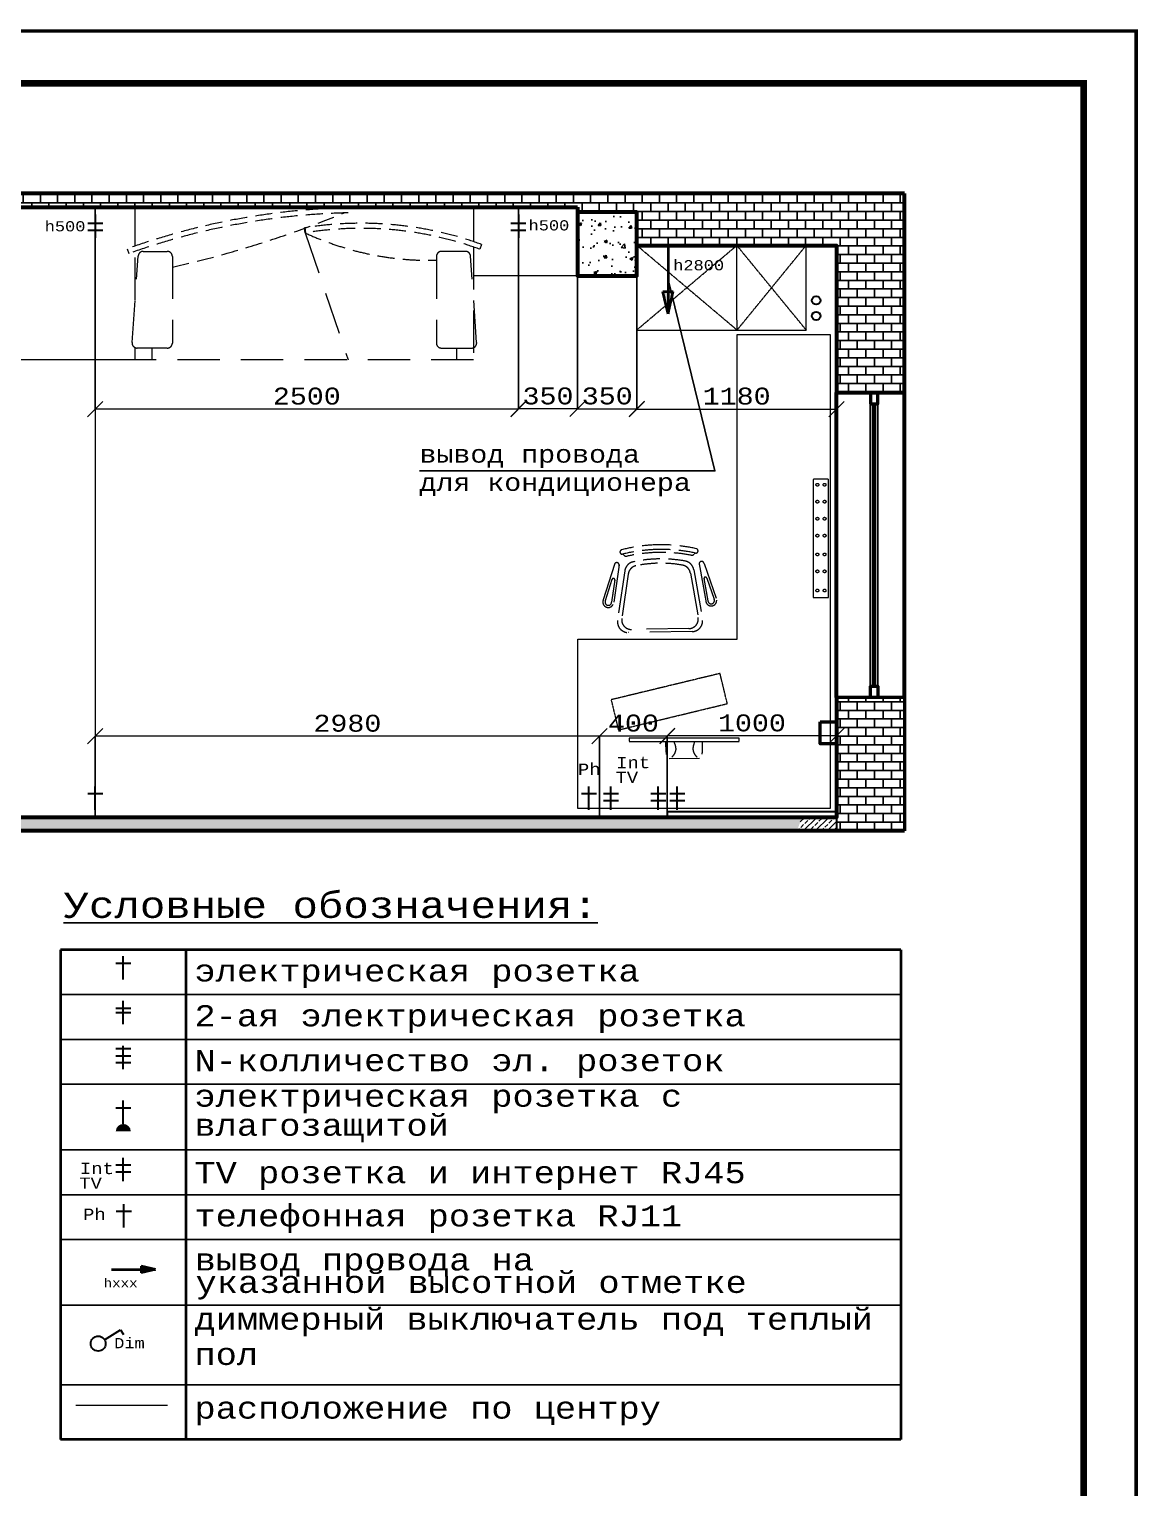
# Model space of a CAD drawing. Header units: millimetres. Extents: x 653176 to 972033, y 753746 to 925850.
# Drawn here: x 682914 to 689464, y 832706 to 841323 of the extents above; entities that cross this region are included whole.
import ezdxf

# ---------------------------------------------------------------- set-up
doc = ezdxf.new("R2010")
doc.units = ezdxf.units.MM
doc.header["$LTSCALE"] = 10
doc.linetypes.add('DASHDOTX2', pattern=[50.8, 25.4, -12.7, 0, -12.7])
doc.linetypes.add('DASHED', pattern=[0.75, 0.5, -0.25])
doc.layers.get('0').update_dxf_attribs({"color": 65, "lineweight": 25})
for name, color, linetype, lineweight in [('AL', 7, 'Continuous', 30), ('electro', 242, 'Continuous', 30), ('POTOLOK', 110, 'Continuous', 40), ('wall', 95, 'Continuous', 60), ('ОСИ', 75, 'DASHDOTX2', 0), ('размh150', 7, 'Continuous', 9), ('Стены', 7, 'Continuous', 25), ('Текст', 132, 'Continuous', 25), ('ТЕКСТ1', 90, 'Continuous', 25)]:
    doc.layers.add(name, color=color, linetype=linetype, lineweight=lineweight)
doc.layers.add('AL2', color=240, linetype='Continuous', lineweight=30, transparency=0.5)
doc.styles.add('acd-studio', font='cour.ttf')
doc.dimstyles.new('у', dxfattribs={"dimtxt": 100, "dimasz": 90, "dimexe": 1, "dimexo": 1, "dimgap": 20, "dimtad": 1, "dimtoh": 1, "dimdec": 0, "dimrnd": 5, "dimtxsty": 'acd-studio', "dimblk": 'OBLIQUE', "dimcen": 2.5, "dimclrt": 256, "dimadec": 0, "dimazin": 0, "dimtfac": 1, "dimtdec": 0, "dimtmove": 0, "dimatfit": 3, "dimfxl": 1, "dimlwd": -1, "dimarcsym": 0})
pattern_1 = [(45, (158368.234, -153707.73), (-35.355339, 35.355339), []), (45, (158403.534, -153707.73), (-35.355339, 35.355339), [24, -10])]
pattern_2 = [(0, (158368.234, -153707.73), (0, 50.8), []), (90, (158368.234, -153707.73), (-50.8, 50.8), [50.8, -50.8])]

# ---------------------------------------------------------------- blocks, each defined once
blk = doc.blocks.new('A$C7ACB7CC7')
at = {"layer": 'POTOLOK'}
h = blk.add_hatch(color=256, dxfattribs=at)
h.paths.add_polyline_path([(-40, 350), (0, 350), (0, 520)])
h.paths.add_polyline_path([(0, 520), (0, 350), (40, 350)])
for p, q in [((0, 520), (-40, 350)), ((0, 0), (0, 520)), ((0, 520), (40, 350)), ((-40, 350), (40, 350))]:
    blk.add_line(p, q, dxfattribs=at)
blk = doc.blocks.new('_Oblique')
at = {"color": 0, "linetype": 'ByBlock', "lineweight": -2}
blk.add_line((-0.5, -0.5), (0.5, 0.5), dxfattribs=at)
blk = doc.blocks.new('*D636')
at = {"layer": 'Defpoints', "color": 0, "lineweight": 90, "transparency": 16777216}
for p in [(685803.9, 840270.6), (686153.9, 840270.6), (685803.9, 839079.3)]:
    blk.add_point(p, dxfattribs=at)
at = {"layer": 'размh150', "color": 0, "lineweight": -2, "transparency": 16777216}
for p, q in [((685803.9, 840269.6), (685803.9, 839078.3)), ((686153.9, 840269.6), (686153.9, 839078.3))]:
    blk.add_line(p, q, dxfattribs=at)
at = {"layer": 'размh150', "color": 0, "transparency": 16777216}
blk.add_line((686153.9, 839079.3), (685803.9, 839079.3), dxfattribs=at)
at = {"layer": 'размh150', "color": 0, "transparency": 16777216, "xscale": 90, "yscale": 90, "zscale": 90, "rotation": 180}
blk.add_blockref('_Oblique', (685803.9, 839079.3), dxfattribs=at)
at = {"layer": 'размh150', "color": 0, "transparency": 16777216, "xscale": 90, "yscale": 90, "zscale": 90}
blk.add_blockref('_Oblique', (686153.9, 839079.3), dxfattribs=at)
at = {"layer": 'размh150', "transparency": 16777216, "insert": (685978.9, 839155.5), "char_height": 100, "attachment_point": 5, "style": 'acd-studio'}
blk.add_mtext('350', dxfattribs=at)
blk = doc.blocks.new('*D637')
at = {"layer": 'Defpoints', "color": 0, "lineweight": 90, "transparency": 16777216}
for p in [(683303.9, 840270.6), (685803.9, 840269.6), (683303.9, 839078.3)]:
    blk.add_point(p, dxfattribs=at)
at = {"layer": 'размh150', "color": 0, "lineweight": -2, "transparency": 16777216}
for p, q in [((683303.9, 840269.6), (683303.9, 839077.3)), ((685803.9, 840268.6), (685803.9, 839077.3))]:
    blk.add_line(p, q, dxfattribs=at)
at = {"layer": 'размh150', "color": 0, "transparency": 16777216}
blk.add_line((685803.9, 839078.3), (683303.9, 839078.3), dxfattribs=at)
at = {"layer": 'размh150', "color": 0, "transparency": 16777216, "xscale": 90, "yscale": 90, "zscale": 90, "rotation": 180}
blk.add_blockref('_Oblique', (683303.9, 839078.3), dxfattribs=at)
at = {"layer": 'размh150', "color": 0, "transparency": 16777216, "xscale": 90, "yscale": 90, "zscale": 90}
blk.add_blockref('_Oblique', (685803.9, 839078.3), dxfattribs=at)
at = {"layer": 'размh150', "transparency": 16777216, "insert": (684553.9, 839154.5), "char_height": 100, "attachment_point": 5, "style": 'acd-studio'}
blk.add_mtext('2500', dxfattribs=at)
blk = doc.blocks.new('*D638')
at = {"layer": 'Defpoints', "color": 0, "lineweight": 90, "transparency": 16777216}
for p in [(686683.9, 837147.8), (686683.9, 836666.6), (687683.9, 836666.6)]:
    blk.add_point(p, dxfattribs=at)
at = {"layer": 'размh150', "color": 0, "lineweight": -2, "transparency": 16777216}
for p, q in [((686683.9, 836667.6), (686683.9, 837148.8)), ((687683.9, 836667.6), (687683.9, 837148.8))]:
    blk.add_line(p, q, dxfattribs=at)
at = {"layer": 'размh150', "color": 0, "transparency": 16777216}
blk.add_line((687683.9, 837147.8), (686683.9, 837147.8), dxfattribs=at)
at = {"layer": 'размh150', "color": 0, "transparency": 16777216, "xscale": 90, "yscale": 90, "zscale": 90, "rotation": 180}
blk.add_blockref('_Oblique', (686683.9, 837147.8), dxfattribs=at)
at = {"layer": 'размh150', "color": 0, "transparency": 16777216, "xscale": 90, "yscale": 90, "zscale": 90}
blk.add_blockref('_Oblique', (687683.9, 837147.8), dxfattribs=at)
at = {"layer": 'размh150', "transparency": 16777216, "insert": (687183.9, 837224), "char_height": 100, "attachment_point": 5, "style": 'acd-studio'}
blk.add_mtext('1000', dxfattribs=at)
blk = doc.blocks.new('*D639')
at = {"layer": 'Defpoints', "color": 0, "lineweight": 90, "transparency": 16777216}
for p in [(686283.9, 837146.8), (686283.9, 836666.6), (686683.9, 836666.6)]:
    blk.add_point(p, dxfattribs=at)
at = {"layer": 'размh150', "color": 0, "lineweight": -2, "transparency": 16777216}
for p, q in [((686283.9, 836667.6), (686283.9, 837147.8)), ((686683.9, 836667.6), (686683.9, 837147.8))]:
    blk.add_line(p, q, dxfattribs=at)
at = {"layer": 'размh150', "color": 0, "transparency": 16777216}
blk.add_line((686683.9, 837146.8), (686283.9, 837146.8), dxfattribs=at)
at = {"layer": 'размh150', "color": 0, "transparency": 16777216, "xscale": 90, "yscale": 90, "zscale": 90, "rotation": 180}
blk.add_blockref('_Oblique', (686283.9, 837146.8), dxfattribs=at)
at = {"layer": 'размh150', "color": 0, "transparency": 16777216, "xscale": 90, "yscale": 90, "zscale": 90}
blk.add_blockref('_Oblique', (686683.9, 837146.8), dxfattribs=at)
at = {"layer": 'размh150', "transparency": 16777216, "insert": (686483.9, 837223), "char_height": 100, "attachment_point": 5, "style": 'acd-studio'}
blk.add_mtext('400', dxfattribs=at)
blk = doc.blocks.new('*D630')
at = {"layer": 'Defpoints', "color": 0, "lineweight": 90, "transparency": 16777216}
for p in [(683303.9, 837145.8), (683303.9, 836668.5), (686283.9, 836666.6)]:
    blk.add_point(p, dxfattribs=at)
at = {"layer": 'размh150', "color": 0, "lineweight": -2, "transparency": 16777216}
for p, q in [((683303.9, 836669.5), (683303.9, 837146.8)), ((686283.9, 836667.6), (686283.9, 837146.8))]:
    blk.add_line(p, q, dxfattribs=at)
at = {"layer": 'размh150', "color": 0, "transparency": 16777216}
blk.add_line((686283.9, 837145.8), (683303.9, 837145.8), dxfattribs=at)
at = {"layer": 'размh150', "color": 0, "transparency": 16777216, "xscale": 90, "yscale": 90, "zscale": 90, "rotation": 180}
blk.add_blockref('_Oblique', (683303.9, 837145.8), dxfattribs=at)
at = {"layer": 'размh150', "color": 0, "transparency": 16777216, "xscale": 90, "yscale": 90, "zscale": 90}
blk.add_blockref('_Oblique', (686283.9, 837145.8), dxfattribs=at)
at = {"layer": 'размh150', "transparency": 16777216, "insert": (684793.9, 837222), "char_height": 100, "attachment_point": 5, "style": 'acd-studio'}
blk.add_mtext('2980', dxfattribs=at)
blk = doc.blocks.new('*D645')
at = {"layer": 'Defpoints', "color": 0, "lineweight": 90, "transparency": 16777216}
for p in [(686153.9, 839865.6), (686503.9, 839865.6), (686503.9, 839079.3)]:
    blk.add_point(p, dxfattribs=at)
at = {"layer": 'размh150', "color": 0, "lineweight": -2, "transparency": 16777216}
for p, q in [((686153.9, 839864.6), (686153.9, 839078.3)), ((686503.9, 839864.6), (686503.9, 839078.3))]:
    blk.add_line(p, q, dxfattribs=at)
at = {"layer": 'размh150', "color": 0, "transparency": 16777216}
blk.add_line((686153.9, 839079.3), (686503.9, 839079.3), dxfattribs=at)
at = {"layer": 'размh150', "color": 0, "transparency": 16777216, "xscale": 90, "yscale": 90, "zscale": 90, "rotation": 180}
blk.add_blockref('_Oblique', (686153.9, 839079.3), dxfattribs=at)
at = {"layer": 'размh150', "color": 0, "transparency": 16777216, "xscale": 90, "yscale": 90, "zscale": 90}
blk.add_blockref('_Oblique', (686503.9, 839079.3), dxfattribs=at)
at = {"layer": 'размh150', "transparency": 16777216, "insert": (686328.9, 839155.5), "char_height": 100, "attachment_point": 5, "style": 'acd-studio'}
blk.add_mtext('350', dxfattribs=at)
blk = doc.blocks.new('*D646')
at = {"layer": 'Defpoints', "color": 0, "lineweight": 90, "transparency": 16777216}
for p in [(686503.9, 839865.6), (687683.9, 839865.6), (687683.9, 839078.3)]:
    blk.add_point(p, dxfattribs=at)
at = {"layer": 'размh150', "color": 0, "lineweight": -2, "transparency": 16777216}
for p, q in [((686503.9, 839864.6), (686503.9, 839077.3)), ((687683.9, 839864.6), (687683.9, 839077.3))]:
    blk.add_line(p, q, dxfattribs=at)
at = {"layer": 'размh150', "color": 0, "transparency": 16777216}
blk.add_line((686503.9, 839078.3), (687683.9, 839078.3), dxfattribs=at)
at = {"layer": 'размh150', "color": 0, "transparency": 16777216, "xscale": 90, "yscale": 90, "zscale": 90, "rotation": 180}
blk.add_blockref('_Oblique', (686503.9, 839078.3), dxfattribs=at)
at = {"layer": 'размh150', "color": 0, "transparency": 16777216, "xscale": 90, "yscale": 90, "zscale": 90}
blk.add_blockref('_Oblique', (687683.9, 839078.3), dxfattribs=at)
at = {"layer": 'размh150', "transparency": 16777216, "insert": (687093.9, 839154.5), "char_height": 100, "attachment_point": 5, "style": 'acd-studio'}
blk.add_mtext('1180', dxfattribs=at)

msp = doc.modelspace()

# ---------------------------------------------------------------- hatches: boundary and pattern name
at = {"layer": 'electro'}
msp.add_hatch(color=7, dxfattribs=at).paths.add_polyline_path([(683425.3, 834812.7), (683514.2, 834812.7, 0.959653)])
at = {"layer": 'Стены'}
h = msp.add_hatch(dxfattribs=at)
h.set_pattern_fill('AR-B816', scale=0.25)
h.set_pattern_definition(pattern_2)
h.paths.add_polyline_path([(688084.9, 840351.6), (681771.9, 840351.6), (681771.9, 840231.6), (682120.9, 840230.6), (682120.9, 840271.6), (686153.9, 840270.6), (686153.9, 840241.6), (686503.9, 840241.6), (686504.2, 840045.6), (687683.9, 840045.6), (687683.9, 839175.6), (688084.9, 839175.6)])
h = msp.add_hatch(dxfattribs=at)
h.set_pattern_fill('AR-CONC')
h.set_pattern_definition([(50, (158368.23, -153707.73), (182.184669, -15.939086), [19.05, -209.55]), (355, (158368.23, -153707.73), (-35.24342, 191.056845), [15.24, -167.640584]), (100.451445, (158383.42, -153709.06), (146.941247, 175.117752), [16.19001, -178.090245]), (46.1842, (158368.23, -153656.93), (271.07904, -42.04233), [28.575, -314.325]), (96.635558, (158390.82, -153660.43), (237.404134, 247.426125), [24.28502, -267.13561]), (351.18415, (158368.23, -153656.93), (237.404134, 247.426125), [22.85997, -251.45973]), (21, (158393.63, -153669.63), (151.614391, -102.265198), [19.05, -209.55]), (326, (158393.63, -153669.63), (61.802028, 184.187966), [15.24, -167.64]), (71.451445, (158406.27, -153678.15), (213.41642, 81.92277), [16.19001, -178.089938]), (37.5, (158368.234, -153707.73), (3.0886033, 84.555039), [0, -165.608, 0, -170.18, 0, -168.275]), (7.5, (158368.23, -153707.73), (66.8196625, 100.180575), [0, -97.028, 0, -161.798, 0, -64.135]), (327.5, (158311.59, -153707.73), (135.590595, -5.728744), [0, -63.5, 0, -198.12, 0, -262.89]), (317.5, (158286.19, -153707.73), (148.129181, 25.426491), [0, -82.55, 0, -131.572, 0, -186.69])])
h.paths.add_polyline_path([(686504.2, 840241.6), (686153.9, 840241.6), (686153.9, 839865.6), (686503.9, 839865.6), (686503.9, 840045.6), (686504, 840045.6)])
h = msp.add_hatch(dxfattribs=at)
h.set_pattern_fill('AR-B816', scale=0.25)
h.set_pattern_definition(pattern_2)
h.paths.add_polyline_path([(688084.4, 837376.6), (687928.4, 837376.6), (687928.4, 837375.6), (687883.9, 837375.6), (687683.9, 837376.6), (687683.9, 837375.6), (687683.9, 836666.6), (687683.9, 836586.6), (688084.4, 836586.6)])
h = msp.add_hatch(dxfattribs=at)
h.set_pattern_fill('JIS_STN_2.5', scale=20)
h.set_pattern_definition(pattern_1)
h.paths.add_polyline_path([(687479.9, 836666.6), (682120.1, 836666.6), (682120.1, 836586.6), (687449.7, 836586.6)])
h = msp.add_hatch(dxfattribs=at)
h.set_pattern_fill('JIS_STN_2.5', scale=20)
h.set_pattern_definition(pattern_1)
h.paths.add_polyline_path([(687683.9, 836666.6), (687479.9, 836666.6), (687449.7, 836586.6), (687683.9, 836586.6)])

# ---------------------------------------------------------------- linework, layer by layer
at = {"layer": 'AL', "color": 7, "linetype": 'Continuous', "ltscale": 0.7}
for p, q in [((684539.7, 840148.8), (684544.6, 840119.2)), ((686159, 840053), (686148.8, 840024.8))]:
    msp.add_line(p, q, dxfattribs=at)
at = {"layer": 'AL', "color": 7, "linetype": 'Continuous'}
for p, q in [((687883.9, 837442.3), (687883.9, 839109)), ((687883.9, 837442.3), (687883.9, 839109)), ((687899.8, 837442.3), (687899.8, 839109)), ((687899.8, 837442.3), (687899.8, 839109)), ((687912.5, 837442.3), (687912.5, 839109)), ((687912.5, 837442.3), (687912.5, 839109)), ((687928.4, 837442.3), (687928.4, 839109)), ((687928.4, 837442.3), (687928.4, 839109))]:
    msp.add_line(p, q, dxfattribs=at)
at = {"layer": 'AL', "color": 7}
msp.add_line((687683.9, 836666.6), (687683.9, 836586.6), dxfattribs=at)
at = {"layer": 'AL', "color": 7, "lineweight": 50, "const_width": 20}
msp.add_lwpolyline([(668453.9, 841312.7), (689453.9, 841312.7), (689453.9, 826462.7), (668453.9, 826462.7), (668453.9, 841312.7)], dxfattribs=at)
for points in [[(669503.9, 841012.7), (689153.9, 841012.7), (689153.9, 826762.7), (669503.9, 826762.7)], [(669513.9, 841002.7), (689143.9, 841002.7), (689143.9, 826772.7), (669513.9, 826772.7)], [(669523.9, 840992.7), (689133.9, 840992.7), (689133.9, 826782.7), (669523.9, 826782.7)]]:
    msp.add_lwpolyline(points, close=True, dxfattribs=at)
at = {"layer": 'AL', "color": 7, "linetype": 'Continuous', "lineweight": 50}
for points in [[(687883.9, 839109), (687928.4, 839109), (687928.4, 839175.6), (687883.9, 839175.6)], [(687883.9, 837442.3), (687928.4, 837442.3), (687928.4, 837375.6), (687883.9, 837375.6)]]:
    msp.add_lwpolyline(points, close=True, dxfattribs=at)
at = {"layer": 'AL', "color": 7, "linetype": 'Continuous', "lineweight": 50, "flags": 128}
msp.add_lwpolyline([(687883.9, 837375.6), (687883.9, 837442.3), (687928.4, 837442.3), (687928.4, 837375.6)], close=True, dxfattribs=at)
at = {"layer": 'AL', "color": 7, "lineweight": 50}
msp.add_lwpolyline([(687683.9, 837376.6), (688084.4, 837376.6), (688084.4, 836586.6)], dxfattribs=at)
msp.add_lwpolyline([(687586.2, 837231.6), (687683.4, 837231.6), (687683.4, 837101.6), (687586.2, 837101.6)], close=True, dxfattribs=at)
at = {"layer": 'AL', "color": 7}
for centre in [(687563.6, 839720.5), (687563.6, 839628.4)]:
    msp.add_circle(centre, 25, dxfattribs=at)
at = {"layer": 'AL2', "color": 7}
for points in [[(687683.9, 836699.9), (686683.9, 836699.9)], [(686683.9, 836699.9), (686683.9, 836666.6)], [(687683.9, 836666.6), (686283.9, 836666.6)]]:
    msp.add_lwpolyline(points, dxfattribs=at)
at = {"layer": 'electro', "color": 7}
for p, q in [((683359.6, 833579.8), (683454.1, 833639.6)), ((683359.6, 833579.8), (683454.1, 833639.6)), ((683454.1, 833639.6), (683471.3, 833612.4)), ((683454.1, 833639.6), (683471.3, 833612.4))]:
    msp.add_line(p, q, dxfattribs=at)
for points in [[(683303.9, 840228), (683303.9, 840089.4)], [(685803.9, 840228), (685803.9, 840089.4)], [(683348.3, 840175.1), (683259.4, 840175.1)], [(685848.3, 840175.1), (685759.4, 840175.1)], [(683348.3, 840133.8), (683259.4, 840133.8)], [(685848.3, 840133.8), (685759.4, 840133.8)], [(683348.3, 836805.3), (683259.4, 836805.3)], [(683303.9, 836711.1), (683303.9, 836849.7)], [(686264.9, 836805.3), (686176, 836805.3)], [(686220.4, 836711.1), (686220.4, 836849.7)], [(686395.6, 836805.3), (686306.7, 836805.3)], [(686351.2, 836711.1), (686351.2, 836849.7)], [(686675.2, 836805.3), (686586.4, 836805.3)], [(686630.8, 836711.1), (686630.8, 836849.7)], [(686786.7, 836805.3), (686697.9, 836805.3)], [(686742.3, 836711.1), (686742.3, 836849.7)], [(686395.6, 836764), (686306.7, 836764)], [(686675.2, 836764), (686586.4, 836764)], [(686786.7, 836764), (686697.9, 836764)], [(683469.7, 835709), (683469.7, 835847.6)], [(683514.1, 835803.2), (683425.3, 835803.2)], [(683469.7, 835444.1), (683469.7, 835582.7)], [(683514.1, 835538.3), (683425.3, 835538.3)], [(683425.3, 835513.4), (683514.1, 835513.4)], [(683469.7, 835179.2), (683469.7, 835317.8)], [(683514.1, 835298.3), (683425.3, 835298.3)], [(683514.1, 835256.4), (683425.3, 835256.4)], [(683425.3, 835218.9), (683514.1, 835218.9)], [(683469.7, 834855.3), (683469.7, 834993.9)], [(683514.1, 834949.5), (683425.3, 834949.5)], [(683469.7, 834517.1), (683469.7, 834655.7)], [(683514.1, 834611.3), (683425.3, 834611.3)], [(683514.1, 834570), (683425.3, 834570)], [(683472.9, 834243.7), (683472.9, 834382.2)], [(683517.3, 834337.8), (683428.5, 834337.8)]]:
    msp.add_lwpolyline(points, dxfattribs=at)
msp.add_circle((683321.4, 833557.8), 44.1, dxfattribs=at)
msp.add_circle((683321.4, 833557.8), 44.1, dxfattribs=at)
at = {"layer": 'wall', "color": 7}
for p, q in [((688084.9, 840351.6), (673795, 840351.6)), ((687683.9, 837375.6), (687683.9, 839175.6)), ((688084.4, 837375.6), (688084.4, 839175.6)), ((688084.4, 836586.6), (682120.1, 836586.6))]:
    msp.add_line(p, q, dxfattribs=at)
for points in [[(686153.9, 840270.6), (686153.9, 839865.6), (686503.9, 839865.6), (686503.9, 840045.6), (687683.9, 840045.6), (687683.9, 839175.6), (688084.9, 839175.6), (688084.9, 840351.6)], [(682120.9, 840231.6), (682120.9, 840270.6), (686153.9, 840270.6)], [(687683.9, 837376.6), (687683.9, 836666.6), (681771.1, 836666.6)]]:
    msp.add_lwpolyline(points, dxfattribs=at)
msp.add_lwpolyline([(686153.9, 839865.6), (686503.9, 839865.6), (686503.9, 840241.6), (686153.9, 840241.6)], close=True, dxfattribs=at)
at = {"layer": 'ОСИ', "color": 7, "linetype": 'DASHED', "ltscale": 50}
for p, q in [((683539.7, 840041.8), (683539.7, 840268.8)), ((685539.7, 840268.8), (685539.7, 840067.4)), ((684544.6, 840119.2), (684798.7, 839368.8)), ((685586.5, 840051.1), (685576.3, 840022.9)), ((683493.2, 840025.4), (683503.4, 839997.2)), ((683522, 839470.9), (683557.8, 839982.1)), ((683539.7, 839724.4), (683539.7, 840010.1)), ((683587.7, 840010.1), (683729.7, 840010.1)), ((683759.7, 839980.1), (683759.7, 839468.8)), ((685319.7, 839980.1), (685319.7, 839468.8)), ((685491.8, 840010.1), (685349.7, 840010.1)), ((685557.5, 839470.9), (685521.7, 839982.1)), ((685539.7, 840035.7), (685539.7, 839368.8)), ((683539.7, 839368.8), (683539.7, 839438.8)), ((685539.7, 839368.8), (683539.7, 839368.8)), ((683729.7, 839438.8), (683551.9, 839438.8)), ((683639.7, 839368.8), (683639.7, 839438.8)), ((685349.7, 839438.8), (685527.6, 839438.8)), ((685439.7, 839368.8), (685439.7, 839438.8)), ((686371.2, 838159.4), (686305.5, 837951.8)), ((686371.2, 838159.4), (686305.5, 837951.8)), ((686399.5, 838158.2), (686367.3, 837937)), ((686399.5, 838158.2), (686367.3, 837937)), ((686424, 838222.4), (686427.8, 838216.1)), ((686424, 838222.4), (686427.8, 838216.1)), ((686846.1, 838228.6), (686842.5, 838222.2)), ((686846.1, 838228.6), (686842.5, 838222.2)), ((686872.4, 838165.1), (686911.1, 837945)), ((686872.4, 838165.1), (686911.1, 837945)), ((686900.7, 838167.2), (686972.5, 837961.7)), ((686900.7, 838167.2), (686972.5, 837961.7)), ((686357.1, 838070.9), (686317.7, 837946.4)), ((686357.1, 838070.9), (686317.7, 837946.4)), ((686374.1, 838070.2), (686354.7, 837937.5)), ((686374.1, 838070.2), (686354.7, 837937.5)), ((686432.5, 838122.2), (686389.9, 837829.4)), ((686432.5, 838122.2), (686389.9, 837829.4)), ((686453.2, 838103.9), (686414.8, 837840.4)), ((686453.2, 838103.9), (686414.8, 837840.4)), ((686820.4, 838109.3), (686866.5, 837847)), ((686820.4, 838109.3), (686866.5, 837847)), ((686840.5, 838128.2), (686891.7, 837836.8)), ((686840.5, 838128.2), (686891.7, 837836.8)), ((686900.5, 838078), (686923.7, 837945.9)), ((686900.5, 838078), (686923.7, 837945.9)), ((686917.4, 838079.2), (686960.5, 837955.9)), ((686917.4, 838079.2), (686960.5, 837955.9)), ((686365.2, 837981.4), (686365.3, 837981.4)), ((686365.2, 837981.4), (686365.3, 837981.4)), ((686378.2, 838011.8), (686378.2, 838011.7)), ((686378.2, 838011.8), (686378.2, 838011.7)), ((686898, 838019.4), (686898.1, 838019.4)), ((686898, 838019.4), (686898.1, 838019.4)), ((686911.9, 837989.5), (686911.9, 837989.4)), ((686911.9, 837989.5), (686911.9, 837989.4)), ((686830.4, 837764.1), (686453.3, 837758.6)), ((686830.4, 837764.1), (686453.3, 837758.6)), ((686811.3, 837781.7), (686471.9, 837776.7)), ((686811.3, 837781.7), (686471.9, 837776.7)), ((686874.6, 837013.8), (686695, 837012.8))]:
    msp.add_line(p, q, dxfattribs=at)
at = {"layer": 'ОСИ', "color": 7, "linetype": 'DASHDOTX2', "ltscale": 50}
msp.add_line((683189.7, 833194.7), (683731.6, 833194.7), dxfattribs=at)
at = {"layer": 'ОСИ', "color": 7, "linetype": 'DASHED', "ltscale": 0.1}
for points in [[(686503.9, 840045.6), (686503.9, 839545.6), (687503.9, 839545.6), (687503.9, 840045.6)], [(687546.3, 837964.8), (687635.9, 837964.8), (687635.9, 838664.8), (687546.3, 838664.8)], [(687038.5, 837338.5), (686995.5, 837516.6), (686351.9, 837361.2), (686394.9, 837183)]]:
    msp.add_lwpolyline(points, close=True, dxfattribs=at)
for points in [[(687095.9, 840045.6), (686503.9, 839545.6)], [(686503.9, 840045.6), (687095.9, 839545.6)], [(687095.9, 839545.6), (687093.9, 840045.6)], [(687093.9, 840045.6), (687503.9, 839545.6)], [(687503.9, 840045.6), (687095.9, 839545.6)], [(686153.9, 839865.6), (685539.7, 839865.6)], [(687645.9, 836718.4), (686155.9, 836718.4), (686155.9, 837718.4), (687095.9, 837718.4), (687095.9, 839518.4), (687645.9, 839518.4), (687645.9, 836718.4)], [(683539.7, 839368.8), (682491.3, 839368.8)], [(687109.2, 837114.5), (687109.2, 837134.5), (686459.2, 837134.5), (686459.2, 837114.5), (687109.2, 837114.5)]]:
    msp.add_lwpolyline(points, dxfattribs=at)
at = {"layer": 'ОСИ', "color": 7, "linetype": 'DASHED', "ltscale": 20}
for centre in [(687570.4, 838631.5), (687613.2, 838631.5), (687570.4, 838531.5), (687613.2, 838531.5), (687570.4, 838430.8), (687613.2, 838430.8), (687570.4, 838330.8), (687613.2, 838330.8), (687570.4, 838219.9), (687613.2, 838219.9), (687570.4, 838119.9), (687613.2, 838119.9), (687570.4, 838006.4), (687613.2, 838006.4)]:
    msp.add_circle(centre, 8.33, dxfattribs=at)
for centre, radius, start, end in [((684890.2, 836137.8), 4131, 91.27808, 109.76593), ((684890.2, 836137.8), 4101, 91.27808, 109.76593), ((682320.5, 846250.2), 6494.9, 282.80259, 292.20937), ((684875.9, 838093.6), 2082.5, 70.04755, 99.28897), ((684875.9, 838093.6), 2052.5, 70.04755, 99.28897), ((685279.1, 841703.4), 1746.2, 245.1262, 271.33485), ((683587.7, 839980.1), 30, 90, 175.99486), ((683729.7, 839980.1), 30, 0, 90), ((685349.7, 839980.1), 30, 90, 180), ((685491.8, 839980.1), 30, 4.00514, 90), ((683551.9, 839468.8), 30, 175.99486, 270), ((683729.7, 839468.8), 30, 270, 0), ((685349.7, 839468.8), 30, 180, 270), ((685527.6, 839468.8), 30, 270, 4.00514), ((686417.4, 838234.2), 13.2, 104.94185, 278.77209), ((686647.9, 837352.4), 924.7, 90.84526, 104.66804), ((686647.9, 837352.4), 924.7, 90.84526, 104.66804), ((686648.6, 837306.3), 943.2, 90.84526, 104.06517), ((686648.6, 837306.3), 943.2, 90.84526, 104.06517), ((686647.9, 837352.4), 924.7, 77.02247, 90.84526), ((686647.9, 837352.4), 924.7, 77.02247, 90.84526), ((686648.6, 837306.3), 943.2, 77.62534, 90.84526), ((686648.6, 837306.3), 943.2, 77.62534, 90.84526), ((686852.4, 838240.7), 13.2, 262.49693, 76.32717), ((686852.4, 838240.7), 13.2, 262.49693, 76.32717), ((686385.3, 838157.2), 14.3, 339.58096, 171.12745), ((686385.3, 838157.2), 14.3, 339.58096, 171.12745), ((686442.2, 838227.5), 18.4, 218.20989, 282.80507), ((686442.2, 838227.5), 18.4, 218.20989, 282.80507), ((686495, 838114.4), 63, 102.01317, 172.87565), ((686495, 838114.4), 63, 102.01317, 172.87565), ((686648.8, 837288.4), 943.2, 90.84526, 102.40348), ((686648.8, 837288.4), 943.2, 90.84526, 102.40348), ((686647.2, 837399.1), 794.3, 79.67734, 102.01317), ((686647.2, 837399.1), 794.3, 79.67734, 102.01317), ((686646.4, 837453.2), 714.8, 79.67734, 102.01317), ((686646.4, 837453.2), 714.8, 79.67734, 102.01317), ((686648.8, 837288.4), 943.2, 79.28703, 90.84526), ((686648.8, 837288.4), 943.2, 79.28703, 90.84526), ((686764.3, 838100.6), 56.7, 8.81487, 79.67734), ((686764.3, 838100.6), 56.7, 8.81487, 79.67734), ((686778.2, 838118.6), 63, 8.81487, 79.67734), ((686778.2, 838118.6), 63, 8.81487, 79.67734), ((686827.7, 838233.2), 18.4, 258.88544, 323.48062), ((686827.7, 838233.2), 18.4, 258.88544, 323.48062), ((686886.7, 838164.6), 14.3, 10.56307, 202.10955), ((686886.7, 838164.6), 14.3, 10.56307, 202.10955), ((686365.5, 838069.6), 8.56, 339.58096, 171.12745), ((686365.5, 838069.6), 8.56, 339.58096, 171.12745), ((686509.4, 838096.9), 56.7, 102.01317, 172.87565), ((686509.4, 838096.9), 56.7, 102.01317, 172.87565), ((686909, 838077.6), 8.56, 10.56307, 202.10955), ((686909, 838077.6), 8.56, 10.56307, 202.10955), ((686335.1, 837938.9), 32.3, 156.33109, 356.70818), ((686335.1, 837938.9), 32.3, 156.33109, 356.70818), ((686335.4, 837938.6), 19.4, 156.33109, 356.70818), ((686335.4, 837938.6), 19.4, 156.33109, 356.70818), ((686943.3, 837947.8), 32.3, 184.98233, 25.35942), ((686943.3, 837947.8), 32.3, 184.98233, 25.35942), ((686943, 837947.6), 19.4, 184.98233, 25.35942), ((686943, 837947.6), 19.4, 184.98233, 25.35942), ((686452.4, 837821.6), 63, 172.87565, 270.84526), ((686452.4, 837821.6), 63, 172.87565, 270.84526), ((686471.1, 837833.4), 56.7, 172.87565, 270.84526), ((686471.1, 837833.4), 56.7, 172.87565, 270.84526), ((686810.5, 837838.4), 56.7, 270.84526, 8.81487), ((686810.5, 837838.4), 56.7, 270.84526, 8.81487), ((686829.5, 837827.1), 63, 270.84526, 8.81487), ((686829.5, 837827.1), 63, 270.84526, 8.81487)]:
    msp.add_arc(centre, radius, start, end, dxfattribs=at)
for points in [[(686722.3, 837113.8), (686729.7, 837095.5), (686744.1, 837059.7), (686678.1, 836978.4), (686676.2, 837058.5), (686675.6, 837113.3)], [(686846.1, 837114.5), (686838.9, 837096.1), (686824.9, 837060.2), (686891.8, 836979.6), (686892.8, 837059.7), (686892.8, 837114.5)]]:
    msp.add_open_spline(points, degree=3, knots=[0, 0, 0, 0, 57.554487, 112.073573, 216.594636, 216.594636, 216.594636, 216.594636], dxfattribs=at)
at = {"layer": 'размh150'}
msp.add_lwpolyline([(683303.9, 840272.5), (683303.9, 836666.6)], dxfattribs=at)
at = {"layer": 'Текст', "color": 7, "lineweight": 40, "ltscale": 150}
for p, q in [((683099.3, 835884.4), (683099.3, 832991.3)), ((688064.3, 835884.4), (683099.3, 835884.4)), ((683840.2, 835884.4), (683840.2, 832991.3)), ((688064.3, 835884.4), (688064.3, 832991.3)), ((688064.3, 832991.3), (683099.3, 832991.3))]:
    msp.add_line(p, q, dxfattribs=at)
at = {"layer": 'Текст', "color": 7, "ltscale": 150}
for p, q in [((688064.3, 835884.4), (683099.3, 835884.4)), ((688064.3, 835619.5), (683099.3, 835619.5)), ((688064.3, 835354.6), (683099.3, 835354.6)), ((688064.3, 835089.7), (683099.3, 835089.7)), ((688064.3, 834702.1), (683099.3, 834702.1)), ((688064.3, 834437.2), (683099.3, 834437.2)), ((688064.3, 834172.3), (683099.3, 834172.3)), ((688064.3, 833784.8), (683099.3, 833784.8)), ((688064.3, 833313.9), (683099.3, 833313.9))]:
    msp.add_line(p, q, dxfattribs=at)
at = {"layer": 'ТЕКСТ1', "color": 7, "ltscale": 180}
msp.add_lwpolyline([(685219.6, 838713), (686965.1, 838713), (686688.1, 839843.5)], dxfattribs=at)

# ---------------------------------------------------------------- block references
at = {"layer": 'POTOLOK', "xscale": -0.7775999999999998, "yscale": 0.7775999999999998, "zscale": 0.7775999999999998, "rotation": 180}
msp.add_blockref('A$C7ACB7CC7', (686688.1, 840045.6), dxfattribs=at)
at = {"layer": 'POTOLOK', "color": 7, "xscale": 0.5, "yscale": 0.5, "zscale": 0.5, "rotation": 270}
msp.add_blockref('A$C7ACB7CC7', (683399.7, 833996.3), dxfattribs=at)

# ---------------------------------------------------------------- texts
at = {"layer": 'Текст', "color": 7, "ltscale": 150, "char_height": 66.67, "attachment_point": 4, "style": 'acd-studio'}
for s, insert in [('Ph', (686155.9, 836951)), ('Int', (686381.9, 836989.8)), ('TV', (686377.9, 836903.5)), ('Int', (683213.6, 834592.1)), ('TV', (683209.6, 834505.8)), ('Ph', (683232.2, 834321.9))]:
    msp.add_mtext(s, dxfattribs=dict(at, insert=insert))
at = {"layer": 'ТЕКСТ1', "color": 7, "ltscale": 200, "attachment_point": 5, "style": 'acd-studio'}
for s, insert, char_height in [('h500', (683125.7, 840157.9), 60), ('h500', (685984.6, 840163.5), 60), ('{\\fCourier New|b0|i0|c204|p49;\\LУсловные обозначения:}', (684695, 836146.6), 150), ('hxxx', (683454, 833915.9), 50)]:
    msp.add_mtext(s, dxfattribs=dict(at, insert=insert, char_height=char_height))
at = {"layer": 'ТЕКСТ1', "ltscale": 200, "style": 'acd-studio'}
for s, insert, char_height, attachment_point in [('h2800', (686869.1, 839927.9), 60, 5), ('вывод провода\\Pдля кондиционера', (685219.6, 838713), 100, 4), ('Dim', (683506.2, 833560.7), 60, 5)]:
    msp.add_mtext(s, dxfattribs=dict(at, insert=insert, char_height=char_height, attachment_point=attachment_point))
at = {"layer": 'ТЕКСТ1', "color": 7, "char_height": 125, "attachment_point": 4, "style": 'acd-studio'}
for s, insert, width in [('электрическая розетка', (683890.2, 835739.9), 5899.222), ('2-ая электрическая розетка', (683890.2, 835475), 5899.222), ('N-колличество эл. розеток', (683890.2, 835210.1), 5899.222), ('электрическая розетка с', (683890.2, 835000.2), 5899.222), ('влагозащитой', (683890.2, 834829.2), 5899.222), ('TV розетка и интернет RJ45', (683890.2, 834548.3), 5899.222), ('телефонная розетка RJ11', (683890.2, 834293), 5899.222), ('вывод провода на\\P ', (683892.2, 833928.9), 5899.222), ('указанной высотной отметке\\P ', (683896.6, 833796.1), 5899.222), ('диммерный выключатель под теплый пол', (683890.2, 833597.7), 4115.503), ('расположение по центру', (683890.2, 833157.6), 5899.222)]:
    msp.add_mtext(s, dxfattribs=dict(at, insert=insert, width=width))

# ---------------------------------------------------------------- dimensions: what is measured, and where the dimension line sits
at = {"layer": 'размh150', "color": 7}
for base, p1, p2, picture, middle in [((683303.9, 839078.3), (685803.9, 840269.6), (683303.9, 840270.6), '*D637', (684553.9, 839154.5)), ((685803.9, 839079.3), (686153.9, 840270.6), (685803.9, 840270.6), '*D636', (685978.9, 839155.5)), ((683303.9, 837145.8), (686283.9, 836666.6), (683303.9, 836668.5), '*D630', (684793.9, 837222)), ((686283.9, 837146.8), (686683.9, 836666.6), (686283.9, 836666.6), '*D639', (686483.9, 837223)), ((686683.9, 837147.8), (687683.9, 836666.6), (686683.9, 836666.6), '*D638', (687183.9, 837224))]:
    dim = msp.add_linear_dim(base=base, p1=p1, p2=p2, dimstyle='у', dxfattribs=at)
    dim.commit()
    dim.dimension.update_dxf_attribs({"geometry": picture, "text_midpoint": middle})
at = {"layer": 'размh150'}
for base, p1, p2, picture, middle in [((686503.9, 839079.3), (686153.9, 839865.6), (686503.9, 839865.6), '*D645', (686328.9, 839155.5)), ((687683.9, 839078.3), (686503.9, 839865.6), (687683.9, 839865.6), '*D646', (687093.9, 839154.5))]:
    dim = msp.add_linear_dim(base=base, p1=p1, p2=p2, dimstyle='у', dxfattribs=at)
    dim.commit()
    dim.dimension.update_dxf_attribs({"geometry": picture, "text_midpoint": middle})

doc.saveas('drawing.dxf')
